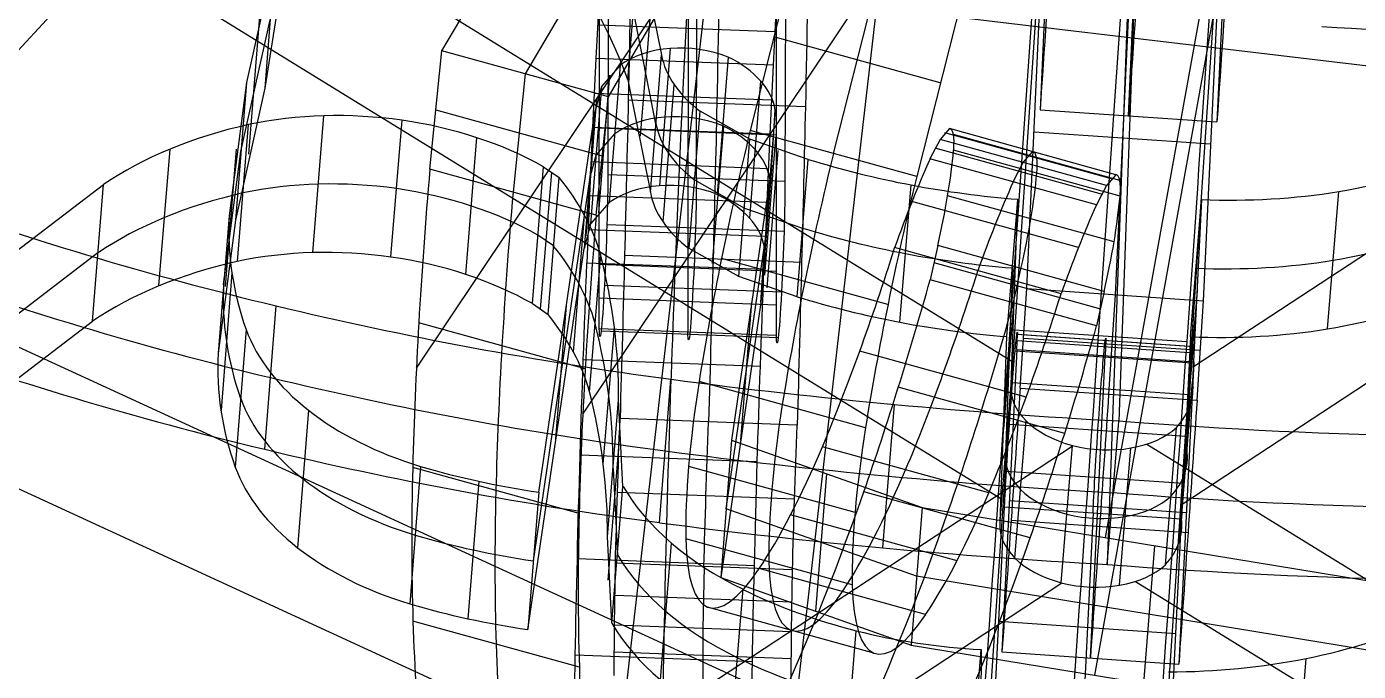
# Model space of a CAD drawing. Extents: x 14 to 133, y -39 to 144.
# Drawn here: x 56.2 to 71.22, y 11.81 to 19.08 of the extents above; entities that cross this region are included whole.
import ezdxf

# ---------------------------------------------------------------- set-up
doc = ezdxf.new("R2010")
doc.units = 0
doc.header["$MEASUREMENT"] = 0
doc.layers.add('LAYER_1', color=255, linetype='CONTINUOUS')

msp = doc.modelspace()

# ---------------------------------------------------------------- linework, layer by layer
at = {"layer": 'LAYER_1', "color": 9}
for p, q in [((66.96, 9.858, 71.863), (71.787, 81.944, 65.495)), ((68.955, 9.722, 71.831), (73.782, 81.808, 65.464)), ((65.27, 31.64, 115.09), (62.58, 8.329, 99.615)), ((67.147, 31.122, 115.545), (64.457, 7.81, 100.069)), ((68.37, 13.316, 127.869), (70.96, 27.676, 109.936)), ((68.247, 11.766, 126.611), (70.837, 26.127, 108.678)), ((60.595, 15.227, 115.668), (65.483, 22.528, 103.821)), ((62.472, 14.708, 116.123), (67.361, 22.009, 104.276)), ((67.786, 21.483, 73.858), (67.631, 18.142, 78.498)), ((67.786, 21.483, 73.858), (67.631, 18.142, 78.498)), ((57.322, 21.458, 67.161), (67.314, 15.306, 73.726)), ((60.884, 18.806, 118.555), (62.378, 21.343, 115.285)), ((60.884, 18.806, 118.555), (62.378, 21.343, 115.285)), ((68.628, 18.074, 78.482), (68.783, 21.415, 73.843)), ((69.781, 21.346, 73.827), (69.626, 18.006, 78.466)), ((69.781, 21.346, 73.827), (69.626, 18.006, 78.466)), ((59.303, 21.039, 116.069), (58.885, 18.383, 119.381)), ((59.303, 21.039, 116.069), (58.885, 18.383, 119.381)), ((63.316, 21.084, 115.513), (61.823, 18.547, 118.783)), ((69.36, 15.244, 73.599), (78.38, 21.164, 65.419)), ((62.763, 20.934, 118.81), (62.755, 17.408, 123.154)), ((62.763, 20.934, 118.81), (62.755, 17.408, 123.154)), ((63.754, 17.37, 123.125), (63.762, 20.896, 118.781)), ((68.747, 20.904, 74.554), (68.518, 14.631, 83.258)), ((62.761, 18.287, 119.01), (64.255, 20.825, 115.74)), ((62.761, 18.287, 119.01), (64.255, 20.825, 115.74)), ((64.761, 20.859, 118.752), (64.753, 17.332, 123.096)), ((64.761, 20.859, 118.752), (64.753, 17.332, 123.096)), ((59.128, 20.09, 117.255), (79.675, 17.641, 118.261)), ((62.98, 18.479, 67.083), (63.106, 20.027, 68.342)), ((62.98, 18.479, 67.083), (63.106, 20.027, 68.342)), ((63.106, 20.027, 68.342), (63.361, 18.759, 69.876)), ((63.106, 20.027, 68.342), (63.361, 18.759, 69.876)), ((64.897, 20.022, 103.383), (64.362, 17.908, 103.183)), ((64.897, 20.022, 103.383), (64.362, 17.908, 103.183)), ((57.196, 19.909, 65.901), (67.188, 13.758, 72.467)), ((59.008, 19.932, 120.639), (58.678, 18.447, 122.5)), ((59.008, 19.932, 120.639), (58.678, 18.447, 122.5)), ((59.008, 19.932, 120.639), (58.885, 18.383, 119.381)), ((59.008, 19.932, 120.639), (58.885, 18.383, 119.381)), ((56.952, 19.73, 66.146), (52.409, 14.817, 72.641)), ((56.952, 19.73, 66.146), (52.409, 14.817, 72.641)), ((65.3, 17.648, 103.411), (65.836, 19.763, 103.61)), ((67.48, 16.124, 77.709), (67.645, 19.654, 72.852)), ((67.48, 16.124, 77.709), (67.645, 19.654, 72.852)), ((68.643, 19.586, 72.836), (68.478, 16.055, 77.693)), ((69.234, 13.695, 72.339), (78.254, 19.615, 64.159)), ((62.661, 19.477, 117.196), (62.621, 18.719, 116.819)), ((62.661, 19.477, 117.196), (62.621, 18.719, 116.819)), ((62.658, 16.395, 121.131), (62.661, 19.477, 117.196)), ((62.658, 16.395, 121.131), (62.661, 19.477, 117.196)), ((63.124, 17.845, 67.847), (63.25, 19.393, 69.107)), ((63.62, 18.681, 116.79), (63.66, 19.439, 117.167)), ((63.66, 19.439, 117.167), (63.657, 16.357, 121.102)), ((64.659, 19.401, 117.138), (64.619, 18.643, 116.761)), ((64.659, 19.401, 117.138), (64.619, 18.643, 116.761)), ((64.656, 16.319, 121.073), (64.659, 19.401, 117.138)), ((64.656, 16.319, 121.073), (64.659, 19.401, 117.138)), ((66.775, 19.503, 103.838), (66.239, 17.389, 103.638)), ((66.775, 19.503, 103.838), (66.239, 17.389, 103.638)), ((69.475, 15.987, 77.677), (69.64, 19.518, 72.82)), ((69.475, 15.987, 77.677), (69.64, 19.518, 72.82)), ((63.298, 17.984, 69.247), (63.043, 19.253, 67.712)), ((68.618, 19.286, 73.385), (68.389, 13.014, 82.089)), ((58.616, 17.672, 121.871), (58.946, 19.157, 120.01)), ((58.826, 19.192, 121.569), (58.703, 17.642, 120.31)), ((62.641, 19.098, 117.008), (64.639, 19.022, 116.95)), ((66.504, 18.446, 103.749), (64.627, 18.965, 103.294)), ((60.747, 17.472, 117.6), (60.884, 18.806, 118.555)), ((60.747, 17.472, 117.6), (60.884, 18.806, 118.555)), ((62.761, 18.287, 119.01), (60.884, 18.806, 118.555)), ((62.761, 18.287, 119.01), (60.884, 18.806, 118.555)), ((63.46, 18.833, 121.557), (63.337, 17.284, 120.298)), ((62.621, 18.719, 116.819), (62.584, 17.94, 116.567)), ((62.621, 18.719, 116.819), (62.584, 17.94, 116.567)), ((64.619, 18.643, 116.761), (62.621, 18.719, 116.819)), ((64.619, 18.643, 116.761), (62.621, 18.719, 116.819)), ((62.895, 18.644, 121.845), (62.684, 18.404, 122.161)), ((62.895, 18.644, 121.845), (62.684, 18.404, 122.161)), ((62.895, 18.644, 121.845), (62.772, 17.094, 120.587)), ((62.895, 18.644, 121.845), (62.772, 17.094, 120.587)), ((63.235, 17.21, 68.617), (63.361, 18.759, 69.876)), ((63.235, 17.21, 68.617), (63.361, 18.759, 69.876)), ((63.583, 17.902, 116.538), (63.62, 18.681, 116.79)), ((64.113, 18.735, 121.613), (63.99, 17.186, 120.355)), ((64.113, 18.735, 121.613), (63.99, 17.186, 120.355)), ((64.619, 18.643, 116.761), (64.582, 17.865, 116.509)), ((64.619, 18.643, 116.761), (64.582, 17.865, 116.509)), ((61.823, 18.547, 118.783), (61.686, 17.213, 117.828)), ((62.773, 18.53, 121.997), (62.65, 16.98, 120.739)), ((62.98, 18.479, 67.083), (63.235, 17.21, 68.617)), ((62.98, 18.479, 67.083), (63.235, 17.21, 68.617)), ((58.678, 18.447, 122.5), (58.483, 16.945, 124.368)), ((58.678, 18.447, 122.5), (58.483, 16.945, 124.368)), ((58.678, 18.447, 122.5), (58.555, 16.897, 121.242)), ((58.678, 18.447, 122.5), (58.555, 16.897, 121.242)), ((58.885, 18.383, 119.381), (58.555, 16.897, 121.242)), ((58.885, 18.383, 119.381), (58.555, 16.897, 121.242)), ((62.684, 18.404, 122.161), (62.561, 16.854, 120.903)), ((62.684, 18.404, 122.161), (62.561, 16.854, 120.903)), ((62.603, 18.33, 116.693), (64.6, 18.254, 116.635)), ((62.684, 18.404, 122.161), (62.611, 18.128, 122.508)), ((62.684, 18.404, 122.161), (62.611, 18.128, 122.508)), ((63.378, 16.876, 69.014), (63.504, 18.424, 70.273)), ((64.477, 18.469, 121.906), (64.354, 16.92, 120.647)), ((62.629, 18.269, 122.333), (62.506, 16.719, 121.075)), ((62.624, 16.954, 118.055), (62.761, 18.287, 119.01)), ((62.624, 16.954, 118.055), (62.761, 18.287, 119.01)), ((64.984, 18.174, 129.977), (62.987, 18.25, 130.035)), ((64.984, 18.174, 129.977), (62.987, 18.25, 130.035)), ((59.428, 16.531, 62.643), (59.553, 18.074, 63.909)), ((60.816, 18.139, 118.078), (62.693, 17.621, 118.533)), ((61.976, 13.829, 127.862), (62.611, 18.128, 122.508)), ((61.976, 13.829, 127.862), (62.611, 18.128, 122.508)), ((62.611, 18.128, 122.508), (62.488, 16.578, 121.25)), ((62.611, 18.128, 122.508), (62.488, 16.578, 121.25)), ((63.671, 16.576, 69.353), (63.797, 18.125, 70.612)), ((63.671, 16.576, 69.353), (63.797, 18.125, 70.612)), ((64.358, 17.808, 70.946), (63.797, 18.125, 70.612)), ((64.358, 17.808, 70.946), (63.797, 18.125, 70.612)), ((64.644, 18.139, 122.295), (64.521, 16.59, 121.037)), ((64.644, 18.139, 122.295), (64.521, 16.59, 121.037)), ((64.604, 17.515, 123.067), (64.644, 18.139, 122.295)), ((64.604, 17.515, 123.067), (64.644, 18.139, 122.295)), ((67.631, 18.142, 78.498), (69.626, 18.006, 78.466)), ((67.631, 18.142, 78.498), (69.626, 18.006, 78.466)), ((58.576, 16.431, 62.849), (58.702, 17.974, 64.115)), ((58.576, 16.431, 62.849), (58.702, 17.974, 64.115)), ((60.308, 16.481, 62.617), (60.434, 18.024, 63.883)), ((60.308, 16.481, 62.617), (60.434, 18.024, 63.883)), ((62.584, 17.94, 116.567), (62.55, 17.171, 116.402)), ((62.584, 17.94, 116.567), (62.55, 17.171, 116.402)), ((64.582, 17.865, 116.509), (62.584, 17.94, 116.567)), ((64.582, 17.865, 116.509), (62.584, 17.94, 116.567)), ((62.659, 17.936, 119.163), (64.657, 17.86, 119.105)), ((63.549, 17.133, 116.373), (63.583, 17.902, 116.538)), ((63.937, 16.407, 69.534), (64.063, 17.956, 70.793)), ((66.239, 17.389, 103.638), (64.362, 17.908, 103.183)), ((66.239, 17.389, 103.638), (64.362, 17.908, 103.183)), ((66.608, 17.928, 93.938), (66.504, 17.807, 94.229)), ((66.608, 17.928, 93.938), (66.504, 17.807, 94.229)), ((68.435, 17.362, 94.545), (66.558, 17.881, 94.09)), ((68.485, 17.409, 94.393), (66.608, 17.928, 93.938)), ((68.485, 17.409, 94.393), (66.608, 17.928, 93.938)), ((69.558, 17.753, 75.249), (67.563, 17.889, 75.28)), ((61.154, 16.284, 62.772), (61.279, 17.827, 64.039)), ((62.622, 17.629, 121.532), (62.833, 17.869, 121.216)), ((64.232, 16.259, 69.687), (64.358, 17.808, 70.946)), ((64.232, 16.259, 69.687), (64.358, 17.808, 70.946)), ((65.015, 17.582, 71.158), (64.358, 17.808, 70.946)), ((65.015, 17.582, 71.158), (64.358, 17.808, 70.946)), ((64.647, 17.825, 122.681), (64.524, 16.276, 121.423)), ((64.582, 17.865, 116.509), (64.548, 17.095, 116.344)), ((64.582, 17.865, 116.509), (64.548, 17.095, 116.344)), ((66.504, 17.807, 94.229), (66.389, 17.589, 94.452)), ((66.504, 17.807, 94.229), (66.389, 17.589, 94.452)), ((68.381, 17.288, 94.684), (66.504, 17.807, 94.229)), ((68.381, 17.288, 94.684), (66.504, 17.807, 94.229)), ((68.53, 17.343, 94.13), (66.653, 17.861, 93.675)), ((57.692, 16.155, 63.273), (57.818, 17.698, 64.539)), ((58.421, 16.17, 123.739), (58.616, 17.672, 121.871)), ((58.563, 17.698, 123.434), (58.44, 16.148, 122.175)), ((62.549, 17.353, 121.879), (62.622, 17.629, 121.532)), ((64.551, 16.134, 69.809), (64.677, 17.682, 71.068)), ((64.889, 16.033, 69.899), (65.015, 17.582, 71.158)), ((64.889, 16.033, 69.899), (65.015, 17.582, 71.158)), ((68.267, 17.07, 94.907), (66.389, 17.589, 94.452)), ((68.267, 17.07, 94.907), (66.389, 17.589, 94.452)), ((68.324, 17.19, 94.806), (66.447, 17.709, 94.351)), ((68.533, 17.168, 93.918), (66.656, 17.686, 93.463)), ((68.533, 17.168, 93.918), (66.656, 17.686, 93.463)), ((67.442, 17.548, 94.457), (67.546, 17.668, 94.165)), ((62.624, 16.954, 118.055), (60.747, 17.472, 117.6)), ((62.624, 16.954, 118.055), (60.747, 17.472, 117.6)), ((61.904, 15.955, 63.098), (62.03, 17.498, 64.365)), ((61.904, 15.955, 63.098), (62.03, 17.498, 64.365)), ((62.118, 17.437, 64.43), (61.993, 15.894, 63.164)), ((62.03, 17.498, 64.365), (62.206, 17.376, 64.496)), ((62.03, 17.498, 64.365), (62.206, 17.376, 64.496)), ((62.567, 17.556, 116.485), (64.565, 17.48, 116.427)), ((64.604, 17.515, 123.067), (64.152, 14.416, 126.927)), ((64.604, 17.515, 123.067), (64.152, 14.416, 126.927)), ((64.604, 17.515, 123.067), (64.481, 15.966, 121.809)), ((64.604, 17.515, 123.067), (64.481, 15.966, 121.809)), ((67.328, 17.33, 94.679), (67.442, 17.548, 94.457)), ((53.531, 14.601, 68.737), (57.067, 17.299, 65.1)), ((53.531, 14.601, 68.737), (57.067, 17.299, 65.1)), ((56.942, 15.756, 63.834), (57.067, 17.299, 65.1)), ((56.942, 15.756, 63.834), (57.067, 17.299, 65.1)), ((62.549, 17.353, 121.879), (61.914, 13.055, 127.233)), ((62.081, 15.833, 63.23), (62.206, 17.376, 64.496)), ((62.081, 15.833, 63.23), (62.206, 17.376, 64.496)), ((64.753, 17.332, 123.096), (62.755, 17.408, 123.154)), ((64.753, 17.332, 123.096), (62.755, 17.408, 123.154)), ((63.734, 17.351, 69.982), (64.295, 17.033, 70.316)), ((64.583, 17.364, 121.666), (64.542, 16.74, 122.438)), ((66.049, 15.745, 70.138), (66.175, 17.293, 71.397)), ((68.381, 17.288, 94.684), (68.267, 17.07, 94.907)), ((68.381, 17.288, 94.684), (68.267, 17.07, 94.907)), ((68.485, 17.409, 94.393), (68.381, 17.288, 94.684)), ((68.485, 17.409, 94.393), (68.381, 17.288, 94.684)), ((62.55, 17.171, 116.402), (62.519, 16.413, 116.321)), ((62.55, 17.171, 116.402), (62.519, 16.413, 116.321)), ((64.548, 17.095, 116.344), (62.55, 17.171, 116.402)), ((64.548, 17.095, 116.344), (62.55, 17.171, 116.402)), ((63.518, 16.376, 116.292), (63.549, 17.133, 116.373)), ((68.465, 16.653, 93.612), (66.588, 17.172, 93.157)), ((67.255, 15.583, 70.217), (67.381, 17.131, 71.476)), ((67.255, 15.583, 70.217), (67.381, 17.131, 71.476)), ((67.305, 15.044, 74.05), (67.381, 17.131, 71.476)), ((67.305, 15.044, 74.05), (67.381, 17.131, 71.476)), ((69.326, 15.581, 70.012), (69.452, 17.129, 71.271)), ((69.326, 15.581, 70.012), (69.452, 17.129, 71.271)), ((69.452, 17.129, 71.271), (69.352, 15.077, 73.805)), ((69.452, 17.129, 71.271), (69.352, 15.077, 73.805)), ((70.875, 15.67, 69.747), (71, 17.219, 71.007)), ((62.772, 17.094, 120.587), (62.561, 16.854, 120.903)), ((62.772, 17.094, 120.587), (62.561, 16.854, 120.903)), ((64.295, 17.033, 70.316), (64.952, 16.807, 70.529)), ((64.548, 17.095, 116.344), (64.517, 16.338, 116.263)), ((64.548, 17.095, 116.344), (64.517, 16.338, 116.263)), ((68.064, 16.588, 95.195), (66.186, 17.107, 94.74)), ((58.483, 16.945, 124.368), (58.36, 15.396, 123.109)), ((58.483, 16.945, 124.368), (58.36, 15.396, 123.109)), ((58.555, 16.897, 121.242), (58.36, 15.396, 123.109)), ((58.555, 16.897, 121.242), (58.36, 15.396, 123.109)), ((62.368, 15.407, 63.721), (62.493, 16.95, 64.987)), ((62.561, 16.854, 120.903), (62.488, 16.578, 121.25)), ((62.561, 16.854, 120.903), (62.488, 16.578, 121.25)), ((64.743, 16.767, 123.49), (62.745, 16.843, 123.548)), ((62.143, 16.605, 63.863), (61.967, 16.727, 63.732)), ((62.535, 16.792, 116.362), (64.533, 16.716, 116.304)), ((64.09, 13.641, 126.298), (64.542, 16.74, 122.438)), ((57.004, 16.527, 64.467), (53.468, 13.83, 68.104)), ((61.853, 12.28, 126.604), (62.488, 16.578, 121.25)), ((61.853, 12.28, 126.604), (62.488, 16.578, 121.25)), ((64.232, 16.259, 69.687), (63.671, 16.576, 69.353)), ((64.232, 16.259, 69.687), (63.671, 16.576, 69.353)), ((64.481, 15.966, 121.809), (64.521, 16.59, 121.037)), ((64.481, 15.966, 121.809), (64.521, 16.59, 121.037)), ((67.867, 16.067, 95.41), (65.99, 16.586, 94.955)), ((67.867, 16.067, 95.41), (65.99, 16.586, 94.955)), ((66.477, 16.609, 92.975), (66.391, 16.225, 92.891)), ((66.477, 16.609, 92.975), (66.391, 16.225, 92.891)), ((68.354, 16.09, 93.43), (66.477, 16.609, 92.975)), ((68.354, 16.09, 93.43), (66.477, 16.609, 92.975)), ((64.517, 16.338, 116.263), (62.519, 16.413, 116.321)), ((64.517, 16.338, 116.263), (62.519, 16.413, 116.321)), ((62.549, 14.962, 64.245), (62.675, 16.505, 65.512)), ((62.549, 14.962, 64.245), (62.675, 16.505, 65.512)), ((62.659, 15.672, 122.108), (62.658, 16.395, 121.131)), ((64.656, 16.319, 121.073), (62.658, 16.395, 121.131)), ((62.659, 15.672, 122.108), (62.658, 16.395, 121.131)), ((64.656, 16.319, 121.073), (62.658, 16.395, 121.131)), ((64.942, 16.42, 130.812), (62.944, 16.496, 130.87)), ((65.915, 15.946, 103.327), (64.038, 16.465, 102.872)), ((66.434, 16.417, 92.933), (68.311, 15.898, 93.388)), ((58.515, 16.303, 125.156), (58.392, 14.753, 123.897)), ((63.657, 16.357, 121.102), (63.658, 15.634, 122.079)), ((64.889, 16.033, 69.899), (64.232, 16.259, 69.687)), ((64.889, 16.033, 69.899), (64.232, 16.259, 69.687)), ((64.657, 15.596, 122.05), (64.656, 16.319, 121.073)), ((64.657, 15.596, 122.05), (64.656, 16.319, 121.073)), ((68.268, 15.706, 93.346), (66.391, 16.225, 92.891)), ((68.268, 15.706, 93.346), (66.391, 16.225, 92.891)), ((67.318, 16.357, 70.846), (67.242, 14.27, 73.42)), ((67.33, 15.966, 93.118), (67.415, 16.349, 93.202)), ((69.289, 14.303, 73.175), (69.389, 16.355, 70.642)), ((64.714, 16.085, 123.398), (62.717, 16.161, 123.455)), ((64.714, 16.085, 123.398), (62.717, 16.161, 123.455)), ((67.343, 16.088, 72.763), (67.217, 14.539, 71.504)), ((67.407, 15.002, 77.885), (67.48, 16.124, 77.709)), ((67.407, 15.002, 77.885), (67.48, 16.124, 77.709)), ((67.48, 16.124, 77.709), (69.475, 15.987, 77.677)), ((67.48, 16.124, 77.709), (69.475, 15.987, 77.677)), ((68.354, 16.09, 93.43), (68.268, 15.706, 93.346)), ((68.354, 16.09, 93.43), (68.268, 15.706, 93.346)), ((69.402, 16.103, 72.538), (69.276, 14.555, 71.279)), ((58.886, 14.312, 81.342), (59.015, 15.929, 82.511)), ((61.904, 15.955, 63.098), (62.081, 15.833, 63.23)), ((61.904, 15.955, 63.098), (62.081, 15.833, 63.23)), ((62.17, 14.429, 123.927), (62.293, 15.979, 125.185)), ((64.655, 15.939, 121.548), (62.657, 16.015, 121.606)), ((64.481, 15.966, 121.809), (64.029, 12.866, 125.669)), ((64.481, 15.966, 121.809), (64.029, 12.866, 125.669)), ((64.255, 14.416, 123.739), (64.378, 15.966, 124.997)), ((68.478, 16.055, 77.693), (68.404, 14.934, 77.869)), ((69.402, 14.866, 77.853), (69.475, 15.987, 77.677)), ((69.402, 14.866, 77.853), (69.475, 15.987, 77.677)), ((66.949, 10.479, 72.431), (55.178, 15.892, 67.001)), ((53.405, 13.058, 67.471), (56.942, 15.756, 63.834)), ((53.405, 13.058, 67.471), (56.942, 15.756, 63.834)), ((58.675, 15.662, 125.929), (58.552, 14.112, 124.671)), ((58.675, 15.662, 125.929), (58.552, 14.112, 124.671)), ((62.5, 15.219, 116.594), (60.622, 15.738, 116.139)), ((64.657, 15.596, 122.05), (62.659, 15.672, 122.108)), ((64.657, 15.596, 122.05), (62.659, 15.672, 122.108)), ((64.678, 15.569, 122.823), (62.68, 15.644, 122.881)), ((62.704, 14.144, 65.227), (62.829, 15.687, 66.493)), ((67.29, 15.663, 67.656), (69.285, 15.526, 67.625)), ((67.29, 15.663, 67.656), (69.285, 15.526, 67.625)), ((67.179, 13.496, 72.79), (67.255, 15.583, 70.217)), ((67.179, 13.496, 72.79), (67.255, 15.583, 70.217)), ((67.369, 15.436, 73.628), (67.376, 15.61, 73.351)), ((67.369, 15.436, 73.628), (67.376, 15.61, 73.351)), ((67.369, 15.61, 72.897), (69.364, 15.473, 72.865)), ((67.374, 15.538, 73.499), (69.369, 15.401, 73.467)), ((67.376, 15.61, 73.351), (69.371, 15.473, 73.319)), ((67.376, 15.61, 73.351), (69.371, 15.473, 73.319)), ((67.444, 15.565, 77.811), (69.439, 15.429, 77.779)), ((68.374, 15.542, 73.335), (68.366, 15.368, 73.612)), ((69.326, 15.581, 70.012), (69.226, 13.529, 72.545)), ((69.326, 15.581, 70.012), (69.226, 13.529, 72.545)), ((69.364, 15.299, 73.597), (69.371, 15.473, 73.319)), ((69.364, 15.299, 73.597), (69.371, 15.473, 73.319)), ((67.474, 14.901, 95.706), (65.596, 15.419, 95.251)), ((67.369, 15.436, 73.628), (67.201, 12.027, 77.77)), ((67.369, 15.436, 73.628), (67.201, 12.027, 77.77)), ((67.35, 15.424, 72.484), (69.345, 15.287, 72.452)), ((67.35, 15.424, 72.484), (69.345, 15.287, 72.452)), ((67.369, 15.436, 73.628), (69.364, 15.299, 73.597)), ((67.369, 15.436, 73.628), (69.364, 15.299, 73.597)), ((68.199, 11.959, 77.754), (68.366, 15.368, 73.612)), ((64.476, 15.245, 116.289), (62.479, 15.321, 116.346)), ((69.364, 15.299, 73.597), (69.196, 11.89, 77.739)), ((69.364, 15.299, 73.597), (69.196, 11.89, 77.739)), ((63.338, 13.484, 81.995), (63.467, 15.102, 83.164)), ((63.338, 13.484, 81.995), (63.467, 15.102, 83.164)), ((65.661, 14.556, 102.792), (63.784, 15.075, 102.337)), ((65.661, 14.556, 102.792), (63.784, 15.075, 102.337)), ((67.179, 13.496, 72.79), (67.305, 15.044, 74.05)), ((67.179, 13.496, 72.79), (67.305, 15.044, 74.05)), ((67.32, 15.067, 72.147), (69.315, 14.931, 72.116)), ((69.226, 13.529, 72.545), (69.352, 15.077, 73.805)), ((69.226, 13.529, 72.545), (69.352, 15.077, 73.805)), ((67.909, 14.492, 93.444), (66.032, 15.011, 92.989)), ((67.407, 15.002, 77.885), (69.402, 14.866, 77.853)), ((67.407, 15.002, 77.885), (69.402, 14.866, 77.853)), ((59.379, 14.752, 126.98), (59.256, 13.202, 125.722)), ((62.752, 13.326, 66.219), (62.877, 14.869, 67.485)), ((62.752, 13.326, 66.219), (62.877, 14.869, 67.485)), ((62.926, 13.893, 68.669), (62.877, 14.869, 67.485)), ((62.926, 13.893, 68.669), (62.877, 14.869, 67.485)), ((65.858, 13.201, 82.109), (65.987, 14.818, 83.279)), ((69.198, 13.258, 72.881), (69.324, 14.806, 74.14)), ((64.891, 14.585, 131.448), (62.893, 14.661, 131.506)), ((64.891, 14.585, 131.448), (62.893, 14.661, 131.506)), ((67.286, 14.595, 72.016), (69.281, 14.459, 71.985)), ((67.286, 14.595, 72.016), (69.281, 14.459, 71.985)), ((67.347, 13.085, 73.278), (67.473, 14.634, 74.537)), ((68.389, 13.014, 82.088), (68.518, 14.631, 83.258)), ((68.389, 13.014, 82.088), (68.518, 14.631, 83.258)), ((69.045, 13.01, 73.2), (69.171, 14.559, 74.46)), ((69.045, 13.01, 73.2), (69.171, 14.559, 74.46)), ((66.823, 8.936, 71.164), (55.053, 14.349, 65.734)), ((60.204, 9.234, 81.903), (68.004, 14.354, 74.829)), ((62.759, 12.838, 66.812), (62.884, 14.381, 68.078)), ((64.152, 14.416, 126.927), (64.029, 12.866, 125.669)), ((64.152, 14.416, 126.927), (64.029, 12.866, 125.669)), ((64.152, 14.416, 126.927), (66.3, 13.655, 127.654)), ((64.152, 14.416, 126.927), (66.3, 13.655, 127.654)), ((67.052, 13.82, 96.214), (65.175, 14.339, 95.759)), ((67.052, 13.82, 96.214), (65.175, 14.339, 95.759)), ((67.87, 12.807, 73.568), (67.996, 14.356, 74.827)), ((67.87, 12.807, 73.568), (67.996, 14.356, 74.827)), ((68.528, 12.778, 73.538), (68.654, 14.327, 74.797)), ((68.834, 14.371, 74.725), (77.769, 8.87, 80.596)), ((64.441, 14.169, 116.484), (62.444, 14.245, 116.542)), ((64.441, 14.169, 116.484), (62.444, 14.245, 116.542)), ((60.643, 14.119, 127.636), (60.52, 12.57, 126.377)), ((60.643, 14.119, 127.636), (60.52, 12.57, 126.377)), ((62.431, 13.587, 115.016), (60.554, 14.105, 114.561)), ((62.431, 13.587, 115.016), (60.554, 14.105, 114.561)), ((62.814, 14.097, 66.852), (62.864, 13.121, 68.036)), ((65.544, 13.6, 102.185), (63.667, 14.119, 101.73)), ((65.103, 12.486, 126.032), (65.226, 14.035, 127.291)), ((67.252, 14.066, 72.19), (69.248, 13.93, 72.158)), ((61.3, 13.952, 127.778), (61.177, 12.402, 126.519)), ((61.976, 13.829, 127.862), (61.853, 12.28, 126.604)), ((61.976, 13.829, 127.862), (61.853, 12.28, 126.604)), ((62.801, 12.35, 67.403), (62.926, 13.893, 68.669)), ((62.801, 12.35, 67.403), (62.926, 13.893, 68.669)), ((64.862, 13.749, 131.532), (62.864, 13.825, 131.59)), ((67.519, 13.312, 93.706), (65.642, 13.831, 93.251)), ((67.519, 13.312, 93.706), (65.642, 13.831, 93.251)), ((69.28, 13.595, 75.668), (67.285, 13.731, 75.699)), ((66.238, 12.88, 127.025), (64.09, 13.641, 126.298)), ((66.694, 13.054, 96.819), (64.816, 13.572, 96.364)), ((66.3, 13.655, 127.654), (66.177, 12.105, 126.396)), ((66.3, 13.655, 127.654), (66.177, 12.105, 126.396)), ((66.3, 13.655, 127.654), (71.548, 12.796, 128.199)), ((66.3, 13.655, 127.654), (71.548, 12.796, 128.199)), ((67.102, 11.072, 75.638), (67.231, 13.665, 72.577)), ((67.102, 11.072, 75.638), (67.231, 13.665, 72.577)), ((67.231, 13.665, 72.577), (69.226, 13.529, 72.545)), ((67.231, 13.665, 72.577), (69.226, 13.529, 72.545)), ((68.229, 13.597, 72.561), (68.1, 11.004, 75.622)), ((69.097, 10.936, 75.607), (69.226, 13.529, 72.545)), ((69.097, 10.936, 75.607), (69.226, 13.529, 72.545)), ((67.305, 13.512, 77.891), (69.3, 13.375, 77.859)), ((62.801, 12.35, 67.403), (62.752, 13.326, 66.219)), ((62.801, 12.35, 67.403), (62.752, 13.326, 66.219)), ((63.348, 11.711, 68.127), (63.473, 13.254, 69.393)), ((65.511, 12.784, 101.392), (63.634, 13.303, 100.937)), ((65.511, 12.784, 101.392), (63.634, 13.303, 100.937)), ((68.801, 11.676, 126.668), (68.924, 13.225, 127.927)), ((64.409, 12.999, 116.917), (62.412, 13.075, 116.975)), ((62.83, 12.327, 132.361), (62.841, 13.028, 131.856)), ((62.83, 12.327, 132.361), (62.841, 13.028, 131.856)), ((64.839, 12.952, 131.798), (62.841, 13.028, 131.856)), ((64.839, 12.952, 131.798), (62.841, 13.028, 131.856)), ((63.84, 12.99, 131.827), (63.828, 12.289, 132.333)), ((66.34, 12.448, 97.587), (64.463, 12.967, 97.132)), ((66.34, 12.448, 97.587), (64.463, 12.967, 97.132)), ((64.827, 12.252, 132.304), (64.839, 12.952, 131.798)), ((64.827, 12.252, 132.304), (64.839, 12.952, 131.798)), ((60.078, 7.686, 80.643), (67.878, 12.805, 73.569)), ((64.029, 12.866, 125.669), (66.177, 12.105, 126.396)), ((64.029, 12.866, 125.669), (66.177, 12.105, 126.396)), ((71.486, 12.021, 127.57), (66.238, 12.88, 127.025)), ((68.708, 12.822, 73.465), (77.643, 7.321, 79.337)), ((64.832, 12.587, 132.03), (62.834, 12.663, 132.088)), ((64.155, 11.19, 68.682), (64.28, 12.733, 69.948)), ((64.155, 11.19, 68.682), (64.28, 12.733, 69.948)), ((65.755, 12.014, 99.506), (63.878, 12.532, 99.051)), ((62.434, 11.855, 113.031), (60.556, 12.374, 112.576)), ((62.827, 11.761, 133.015), (62.83, 12.327, 132.361)), ((62.827, 11.761, 133.015), (62.83, 12.327, 132.361)), ((64.827, 12.252, 132.304), (62.83, 12.327, 132.361)), ((64.827, 12.252, 132.304), (62.83, 12.327, 132.361)), ((69.162, 12.232, 74.076), (67.167, 12.369, 74.107)), ((63.828, 12.289, 132.333), (63.826, 11.724, 132.986)), ((64.825, 11.686, 132.957), (64.827, 12.252, 132.304)), ((64.825, 11.686, 132.957), (64.827, 12.252, 132.304)), ((65.433, 10.723, 69.124), (65.558, 12.266, 70.39)), ((64.825, 11.95, 132.614), (62.827, 12.025, 132.672)), ((66.177, 12.105, 126.396), (71.425, 11.246, 126.94)), ((66.177, 12.105, 126.396), (71.425, 11.246, 126.94)), ((66.843, 10.51, 69.244), (66.968, 12.053, 70.51)), ((66.843, 10.51, 69.244), (66.968, 12.053, 70.51)), ((66.968, 12.053, 70.51), (66.947, 10.346, 72.592)), ((66.968, 12.053, 70.51), (66.947, 10.346, 72.592)), ((67.201, 12.027, 77.77), (69.196, 11.89, 77.739)), ((67.201, 12.027, 77.77), (69.196, 11.89, 77.739)), ((64.386, 11.914, 117.533), (62.388, 11.989, 117.591)), ((64.386, 11.914, 117.533), (62.388, 11.989, 117.591)), ((70.507, 10.411, 69.002), (70.632, 11.954, 70.268))]:
    msp.add_line(p, q, dxfattribs=at)
at = {"layer": 'LAYER_1', "color": 9, "extrusion": (0.997547, -0.068199, -0.015777)}
for centre, radius, start, end in [((25.397, 9.414, 64.989), 59.502, 81.63253, 94.99511), ((25.397, 9.414, 64.989), 59.502, 81.63253, 94.99511), ((25.397, 9.415, 65.989), 59.501, 81.63248, 94.99517), ((25.397, 9.414, 66.989), 59.502, 81.63253, 94.99511), ((25.397, 9.414, 66.989), 59.502, 81.63253, 94.99511), ((23.43, 64.677, 64.989), 14.873, 76.9567, 92.7637), ((23.43, 64.677, 64.989), 14.873, 76.9567, 92.7637), ((23.43, 64.678, 65.989), 14.873, 76.9565, 92.7639), ((23.43, 64.677, 66.989), 14.873, 76.9567, 92.7637), ((23.43, 64.677, 66.989), 14.873, 76.9567, 92.7637), ((30.967, -46.471, 64.989), 115.662, 95.33331, 99.84404), ((30.967, -46.471, 64.989), 115.662, 95.33331, 99.84404), ((19.114, 74.159, 64.989), 1.079, 323.5363, 12.0777), ((19.114, 74.159, 64.989), 1.079, 323.5363, 12.0777), ((30.967, -46.471, 65.989), 115.662, 95.33331, 99.84404), ((19.114, 74.159, 65.989), 1.079, 323.5363, 12.0777), ((30.967, -46.471, 66.989), 115.662, 95.33331, 99.84404), ((30.967, -46.471, 66.989), 115.662, 95.33331, 99.84404), ((19.114, 74.159, 66.989), 1.079, 323.5363, 12.0777), ((19.114, 74.159, 66.989), 1.079, 323.5363, 12.0777), ((19.122, 74.074, 64.989), 1.023, 271.5918, 327.1267), ((19.122, 74.074, 64.989), 1.023, 271.5918, 327.1267), ((19.122, 74.074, 65.989), 1.023, 271.5918, 327.1267), ((19.122, 74.074, 66.989), 1.023, 271.5918, 327.1267), ((19.122, 74.074, 66.989), 1.023, 271.5918, 327.1267), ((18.749, 61.31, 64.989), 17.629, 87.3476, 97.0597), ((18.749, 61.31, 64.989), 17.629, 87.3476, 97.0597), ((18.749, 61.309, 65.989), 17.63, 87.3479, 97.0594), ((18.749, 61.31, 66.989), 17.629, 87.3476, 97.0597), ((18.749, 61.31, 66.989), 17.629, 87.3476, 97.0597), ((19.264, 74.294, 64.989), 1.248, 213.1501, 264.7947), ((19.264, 74.294, 64.989), 1.248, 213.1501, 264.7947), ((19.264, 74.294, 65.989), 1.248, 213.1501, 264.7947), ((19.264, 74.294, 66.989), 1.248, 213.1501, 264.7947), ((19.264, 74.294, 66.989), 1.248, 213.1501, 264.7947)]:
    msp.add_arc(centre, radius, start, end, dxfattribs=at)
at = {"layer": 'LAYER_1', "color": 9, "extrusion": (0.998863, -0.037865, -0.028965)}
for centre, radius, start, end in [((16.374, 124.248, 58.457), 8.65, 42.3197, 60.5815), ((16.374, 124.248, 58.457), 8.65, 42.3197, 60.5815), ((16.374, 124.248, 59.457), 8.65, 42.3195, 60.5816), ((16.374, 124.248, 60.457), 8.65, 42.3197, 60.5815), ((16.374, 124.248, 60.457), 8.65, 42.3197, 60.5815), ((12.236, 116.444, 58.457), 17.482, 61.3305, 74.0732), ((12.236, 116.444, 58.457), 17.482, 61.3305, 74.0732), ((12.236, 116.445, 59.457), 17.482, 61.3304, 74.0733), ((12.236, 116.444, 60.457), 17.482, 61.3305, 74.0732), ((12.236, 116.444, 60.457), 17.482, 61.3305, 74.0732), ((18.985, 124.374, 58.457), 0.947, 33.7183, 119.0735), ((18.985, 124.374, 58.457), 0.947, 33.7183, 119.0735), ((18.985, 124.374, 59.457), 0.947, 33.7182, 119.0735), ((18.985, 124.374, 60.457), 0.947, 33.7183, 119.0735), ((18.985, 124.374, 60.457), 0.947, 33.7183, 119.0735), ((18.386, 125.05, 58.457), 6.997, 255.2171, 273.1484), ((18.386, 125.05, 58.457), 6.997, 255.2171, 273.1484), ((18.386, 125.05, 59.457), 6.997, 255.2169, 273.1486), ((18.386, 125.05, 60.457), 6.997, 255.2171, 273.1484), ((18.386, 125.05, 60.457), 6.997, 255.2171, 273.1484), ((18.979, 124.273, 58.457), 1.033, 116.0641, 203.9717), ((18.979, 124.273, 58.457), 1.033, 116.0641, 203.9717), ((18.979, 124.273, 59.457), 1.033, 116.0641, 203.9717), ((18.979, 124.273, 60.457), 1.033, 116.0641, 203.9717), ((18.979, 124.273, 60.457), 1.033, 116.0641, 203.9717), ((16.992, 137.058, 58.457), 3.803, 245.2331, 270.6184), ((16.992, 137.058, 58.457), 3.803, 245.2331, 270.6184), ((16.992, 137.058, 59.457), 3.803, 245.2328, 270.6188), ((16.992, 137.058, 60.457), 3.803, 245.2331, 270.6184), ((16.992, 137.058, 60.457), 3.803, 245.2331, 270.6184), ((18.696, 125.741, 58.457), 7.745, 235.8154, 254.3025), ((18.696, 125.741, 58.457), 7.745, 235.8154, 254.3025), ((18.696, 125.741, 59.457), 7.745, 235.8153, 254.3026), ((18.696, 125.741, 60.457), 7.745, 235.8154, 254.3025), ((18.696, 125.741, 60.457), 7.745, 235.8154, 254.3025), ((18.696, 125.741, 58.457), 7.745, 217.3281, 235.8151), ((18.696, 125.741, 58.457), 7.745, 217.3281, 235.8151), ((18.696, 125.741, 59.457), 7.745, 217.3279, 235.8153), ((18.696, 125.741, 60.457), 7.745, 217.3281, 235.8151), ((18.696, 125.741, 60.457), 7.745, 217.3281, 235.8151)]:
    msp.add_arc(centre, radius, start, end, dxfattribs=at)
at = {"layer": 'LAYER_1', "color": 9, "extrusion": (0.062894, 0.774274, 0.629717)}
for centre, radius, start, end in [((-50.239, 40.464, 60.512), 11.482, 195.9816, 206.7667), ((-50.239, 40.464, 60.512), 11.482, 195.9816, 206.7667), ((-63.373, 38.984, 62.512), 1.764, 9.5747, 44.7053), ((-63.373, 38.984, 62.512), 1.764, 9.5747, 44.7053), ((-63.373, 38.984, 61.512), 1.764, 9.5743, 44.7056), ((-65.759, 34.206, 62.512), 7.131, 70.4985, 90.1123), ((-65.759, 34.206, 62.512), 7.131, 70.4985, 90.1123), ((-67.542, 36.112, 62.512), 4.97, 93.4027, 129.8305), ((-67.542, 36.112, 62.512), 4.97, 93.4027, 129.8305), ((-63.373, 38.984, 60.512), 1.764, 9.5747, 44.7053), ((-63.373, 38.984, 60.512), 1.764, 9.5747, 44.7053), ((-67.543, 36.112, 61.512), 4.97, 93.4022, 129.831), ((-65.759, 34.206, 61.512), 7.131, 70.4984, 90.1124), ((-65.759, 34.206, 60.512), 7.131, 70.4985, 90.1123), ((-65.759, 34.206, 60.512), 7.131, 70.4985, 90.1123), ((-67.542, 36.112, 60.512), 4.97, 93.4027, 129.8305), ((-67.542, 36.112, 60.512), 4.97, 93.4027, 129.8305), ((-66.883, 44.67, 62.512), 1.018, 358.8643, 74.4675), ((-66.883, 44.67, 62.512), 1.018, 358.8643, 74.4675), ((-66.457, 44.529, 62.512), 1.459, 153.6202, 187.6813), ((-66.457, 44.529, 62.512), 1.459, 153.6202, 187.6813), ((-66.883, 44.67, 62.512), 1.018, 74.4678, 150.071), ((-66.883, 44.67, 62.512), 1.018, 74.4678, 150.071), ((-66.457, 44.529, 61.512), 1.459, 153.6197, 187.6818), ((-66.883, 44.67, 61.512), 1.018, 358.8642, 74.4677), ((-66.883, 44.67, 61.512), 1.018, 74.4677, 150.0712), ((-66.457, 44.529, 60.512), 1.459, 153.6202, 187.6813), ((-66.457, 44.529, 60.512), 1.459, 153.6202, 187.6813), ((-66.883, 44.67, 60.512), 1.018, 358.8643, 74.4675), ((-66.883, 44.67, 60.512), 1.018, 358.8643, 74.4675), ((-66.883, 44.67, 60.512), 1.018, 74.4678, 150.071), ((-66.883, 44.67, 60.512), 1.018, 74.4678, 150.071)]:
    msp.add_arc(centre, radius, start, end, dxfattribs=at)
at = {"layer": 'LAYER_1', "color": 9, "extrusion": (0.065009, 0.819014, 0.570079)}
msp.add_arc((-66.34, -12.837, 67.309), 66.708, 92.35158, 96.97495, dxfattribs=at)
msp.add_arc((-66.34, -12.837, 67.309), 66.708, 92.35158, 96.97495, dxfattribs=at)
at = {"layer": 'LAYER_1', "color": 9, "extrusion": (0.061535, 0.774735, 0.629284)}
for centre, radius, start, end in [((-62, 80.426, 94.989), 0.96, 243.5267, 324.2814), ((-62, 80.426, 94.989), 0.96, 243.5267, 324.2814), ((-61.756, 80.638, 94.989), 1.264, 188.7723, 237.8875), ((-61.756, 80.638, 94.989), 1.264, 188.7723, 237.8875), ((-62, 80.426, 93.989), 0.96, 243.5266, 324.2814), ((-61.756, 80.638, 93.989), 1.264, 188.7723, 237.8875), ((-62, 80.426, 92.989), 0.96, 243.5267, 324.2814), ((-62, 80.426, 92.989), 0.96, 243.5267, 324.2814), ((-61.756, 80.638, 92.989), 1.264, 188.7723, 237.8875), ((-61.756, 80.638, 92.989), 1.264, 188.7723, 237.8875), ((-64.979, 82.969, 94.989), 8.023, 1.019, 15.5582), ((-64.979, 82.969, 94.989), 8.023, 1.019, 15.5582), ((-64.979, 82.969, 93.989), 8.023, 1.019, 15.5582), ((-60.405, 84.213, 94.989), 3.282, 16.0518, 70.981), ((-60.405, 84.213, 94.989), 3.282, 16.0518, 70.981), ((-64.979, 82.969, 92.989), 8.023, 1.019, 15.5582), ((-64.979, 82.969, 92.989), 8.023, 1.019, 15.5582), ((-60.405, 84.213, 93.989), 3.282, 16.0518, 70.981), ((-60.405, 84.213, 92.989), 3.282, 16.0518, 70.981), ((-60.405, 84.213, 92.989), 3.282, 16.0518, 70.981), ((-61.342, 81.291, 94.989), 6.351, 71.5818, 84.0783), ((-61.342, 81.291, 94.989), 6.351, 71.5818, 84.0783), ((-61.342, 81.291, 93.989), 6.351, 71.5818, 84.0783), ((-61.342, 81.291, 92.989), 6.351, 71.5818, 84.0783), ((-61.342, 81.291, 92.989), 6.351, 71.5818, 84.0783)]:
    msp.add_arc(centre, radius, start, end, dxfattribs=at)
at = {"layer": 'LAYER_1', "color": 9, "extrusion": (0.062757, 0.771476, 0.633156)}
for centre, radius, start, end in [((-58.457, 38.255, 58.145), 3.299, 264.5057, 295.2302), ((-58.457, 38.255, 58.145), 3.299, 264.5057, 295.2302), ((-59.065, 39.371, 58.145), 4.569, 296.1584, 321.7578), ((-59.065, 39.371, 58.145), 4.569, 296.1584, 321.7578), ((-58.457, 38.255, 58.145), 3.299, 233.78, 264.5045), ((-58.457, 38.255, 58.145), 3.299, 233.78, 264.5045), ((-58.457, 38.254, 57.145), 3.299, 264.5051, 295.2308), ((-56.74, 38.107, 58.145), 4.51, 193.2337, 211.3227), ((-56.74, 38.107, 58.145), 4.51, 193.2337, 211.3227), ((-59.065, 39.371, 57.145), 4.569, 296.1581, 321.7582), ((-58.457, 38.254, 57.145), 3.299, 233.7794, 264.5051), ((-58.457, 38.255, 56.145), 3.299, 264.5057, 295.2302), ((-58.457, 38.255, 56.145), 3.299, 264.5057, 295.2302), ((-56.74, 38.107, 57.145), 4.51, 193.2335, 211.3229), ((-59.065, 39.371, 56.145), 4.569, 296.1584, 321.7578), ((-59.065, 39.371, 56.145), 4.569, 296.1584, 321.7578), ((-58.457, 38.255, 56.145), 3.299, 233.78, 264.5045), ((-58.457, 38.255, 56.145), 3.299, 233.78, 264.5045), ((-46.094, 40.344, 58.145), 15.387, 182.684, 192.27), ((-46.094, 40.344, 58.145), 15.387, 182.684, 192.27), ((-56.74, 38.107, 56.145), 4.51, 193.2337, 211.3227), ((-56.74, 38.107, 56.145), 4.51, 193.2337, 211.3227), ((-46.093, 40.345, 57.145), 15.388, 182.6843, 192.2697), ((-46.094, 40.344, 56.145), 15.387, 182.684, 192.27), ((-46.094, 40.344, 56.145), 15.387, 182.684, 192.27), ((-64.991, 39.642, 58.145), 3.719, 23.9747, 58.2848), ((-64.991, 39.642, 58.145), 3.719, 23.9747, 58.2848), ((-64.991, 39.642, 57.145), 3.719, 23.9742, 58.2852), ((-65.567, 38.785, 58.145), 4.752, 57.8154, 92.4536), ((-65.567, 38.785, 58.145), 4.752, 57.8154, 92.4536), ((-64.991, 39.642, 56.145), 3.719, 23.9747, 58.2848), ((-64.991, 39.642, 56.145), 3.719, 23.9747, 58.2848), ((-67.185, 38.248, 58.145), 5.455, 97.463, 131.1611), ((-67.185, 38.248, 58.145), 5.455, 97.463, 131.1611), ((-65.567, 38.785, 57.145), 4.752, 57.8149, 92.454)]:
    msp.add_arc(centre, radius, start, end, dxfattribs=at)
at = {"layer": 'LAYER_1', "color": 9, "extrusion": (0.938621, -0.25932, 0.227475)}
for centre, radius, start, end in [((35.656, 78.064, 79.239), 9.471, 97.616, 115.9172), ((35.656, 78.064, 79.239), 9.471, 97.616, 115.9172), ((34.426, 77.93, 79.239), 0.593, 308.9404, 2.5789), ((34.426, 77.93, 79.239), 0.593, 308.9404, 2.5789), ((35.656, 78.064, 80.239), 9.47, 97.6158, 115.9174), ((32.236, 74.882, 79.239), 4.327, 56.3602, 72.1859), ((32.236, 74.882, 79.239), 4.327, 56.3602, 72.1859), ((33.189, 79.528, 79.239), 2.613, 281.5285, 307.9978), ((33.189, 79.528, 79.239), 2.613, 281.5285, 307.9978), ((34.426, 77.93, 80.239), 0.593, 308.9404, 2.5789), ((52.916, 77.934, 79.239), 31.424, 129.2862, 137.571), ((52.916, 77.934, 79.239), 31.424, 129.2862, 137.571), ((33.189, 79.528, 80.239), 2.613, 281.5282, 307.9982), ((35.656, 78.064, 81.239), 9.471, 97.616, 115.9172), ((35.656, 78.064, 81.239), 9.471, 97.616, 115.9172), ((32.236, 74.882, 80.239), 4.327, 56.36, 72.1861), ((34.426, 77.93, 81.239), 0.593, 308.9404, 2.5789), ((34.426, 77.93, 81.239), 0.593, 308.9404, 2.5789), ((52.92, 77.93, 80.239), 31.43, 129.287, 137.5703), ((33.189, 79.528, 81.239), 2.613, 281.5285, 307.9978), ((33.189, 79.528, 81.239), 2.613, 281.5285, 307.9978), ((32.236, 74.882, 81.239), 4.327, 56.3602, 72.1859), ((32.236, 74.882, 81.239), 4.327, 56.3602, 72.1859), ((52.916, 77.934, 81.239), 31.424, 129.2862, 137.571), ((52.916, 77.934, 81.239), 31.424, 129.2862, 137.571), ((34.596, 85.847, 79.239), 6.924, 240.4104, 261.3939), ((34.596, 85.847, 79.239), 6.924, 240.4104, 261.3939), ((33.438, 86.362, 79.239), 9.481, 253.9182, 269.2812), ((33.438, 86.362, 79.239), 9.481, 253.9182, 269.2812), ((34.596, 85.847, 80.239), 6.924, 240.4104, 261.394), ((33.438, 86.362, 80.239), 9.481, 253.9181, 269.2813), ((34.596, 85.847, 81.239), 6.924, 240.4104, 261.3939), ((34.596, 85.847, 81.239), 6.924, 240.4104, 261.3939), ((33.438, 86.362, 81.239), 9.481, 253.9182, 269.2812), ((33.438, 86.362, 81.239), 9.481, 253.9182, 269.2812), ((33.874, 81.934, 79.239), 5.212, 116.8918, 141.9728), ((33.874, 81.934, 79.239), 5.212, 116.8918, 141.9728), ((33.874, 81.934, 80.239), 5.212, 116.8914, 141.9732), ((33.874, 81.934, 81.239), 5.212, 116.8918, 141.9728), ((33.874, 81.934, 81.239), 5.212, 116.8918, 141.9728), ((33.558, 83.896, 79.239), 4.714, 214.3285, 239.6668), ((33.558, 83.896, 79.239), 4.714, 214.3285, 239.6668), ((47.892, 82.565, 79.239), 24.591, 137.6379, 149.9193), ((47.892, 82.565, 79.239), 24.591, 137.6379, 149.9193), ((33.558, 83.896, 80.239), 4.714, 214.3281, 239.6672), ((47.892, 82.565, 80.239), 24.591, 137.6379, 149.9193), ((33.316, 85.637, 79.239), 8.751, 211.79, 253.3713), ((33.316, 85.637, 79.239), 8.751, 211.79, 253.3713), ((33.558, 83.896, 81.239), 4.714, 214.3285, 239.6668), ((33.558, 83.896, 81.239), 4.714, 214.3285, 239.6668), ((47.892, 82.565, 81.239), 24.591, 137.6379, 149.9193), ((47.892, 82.565, 81.239), 24.591, 137.6379, 149.9193), ((33.316, 85.637, 80.239), 8.751, 211.7892, 253.3721), ((32.452, 83.118, 79.239), 3.362, 142.9445, 214.0235), ((32.452, 83.118, 79.239), 3.362, 142.9445, 214.0235), ((33.316, 85.637, 81.239), 8.751, 211.79, 253.3713), ((33.316, 85.637, 81.239), 8.751, 211.79, 253.3713), ((32.452, 83.118, 80.239), 3.362, 142.9444, 214.0236), ((32.452, 83.118, 81.239), 3.362, 142.9445, 214.0235), ((32.452, 83.118, 81.239), 3.362, 142.9445, 214.0235)]:
    msp.add_arc(centre, radius, start, end, dxfattribs=at)
at = {"layer": 'LAYER_1', "color": 9, "extrusion": (0.064539, 0.808802, 0.584529)}
for centre, radius, start, end in [((-64.442, 29.425, 64.923), 26.409, 64.9592, 84.8365), ((-64.442, 29.425, 64.923), 26.409, 64.9592, 84.8365), ((-64.442, 29.425, 63.923), 26.409, 64.9591, 84.8366), ((-64.442, 29.425, 62.923), 26.409, 64.9592, 84.8365), ((-64.442, 29.425, 62.923), 26.409, 64.9592, 84.8365), ((-65.475, 17.262, 64.923), 38.616, 84.9344, 92.4676), ((-65.475, 17.262, 64.923), 38.616, 84.9344, 92.4676), ((-67.024, 20.457, 64.923), 35.385, 90.1832, 101.9056), ((-67.024, 20.457, 64.923), 35.385, 90.1832, 101.9056), ((-65.475, 17.25, 63.923), 38.628, 84.9355, 92.4664), ((-67.024, 20.458, 63.923), 35.384, 90.1832, 101.9057), ((-65.475, 17.262, 62.923), 38.616, 84.9344, 92.4676), ((-65.475, 17.262, 62.923), 38.616, 84.9344, 92.4676), ((-67.024, 20.457, 62.923), 35.385, 90.1832, 101.9056), ((-67.024, 20.457, 62.923), 35.385, 90.1832, 101.9056)]:
    msp.add_arc(centre, radius, start, end, dxfattribs=at)

doc.saveas('drawing.dxf')
